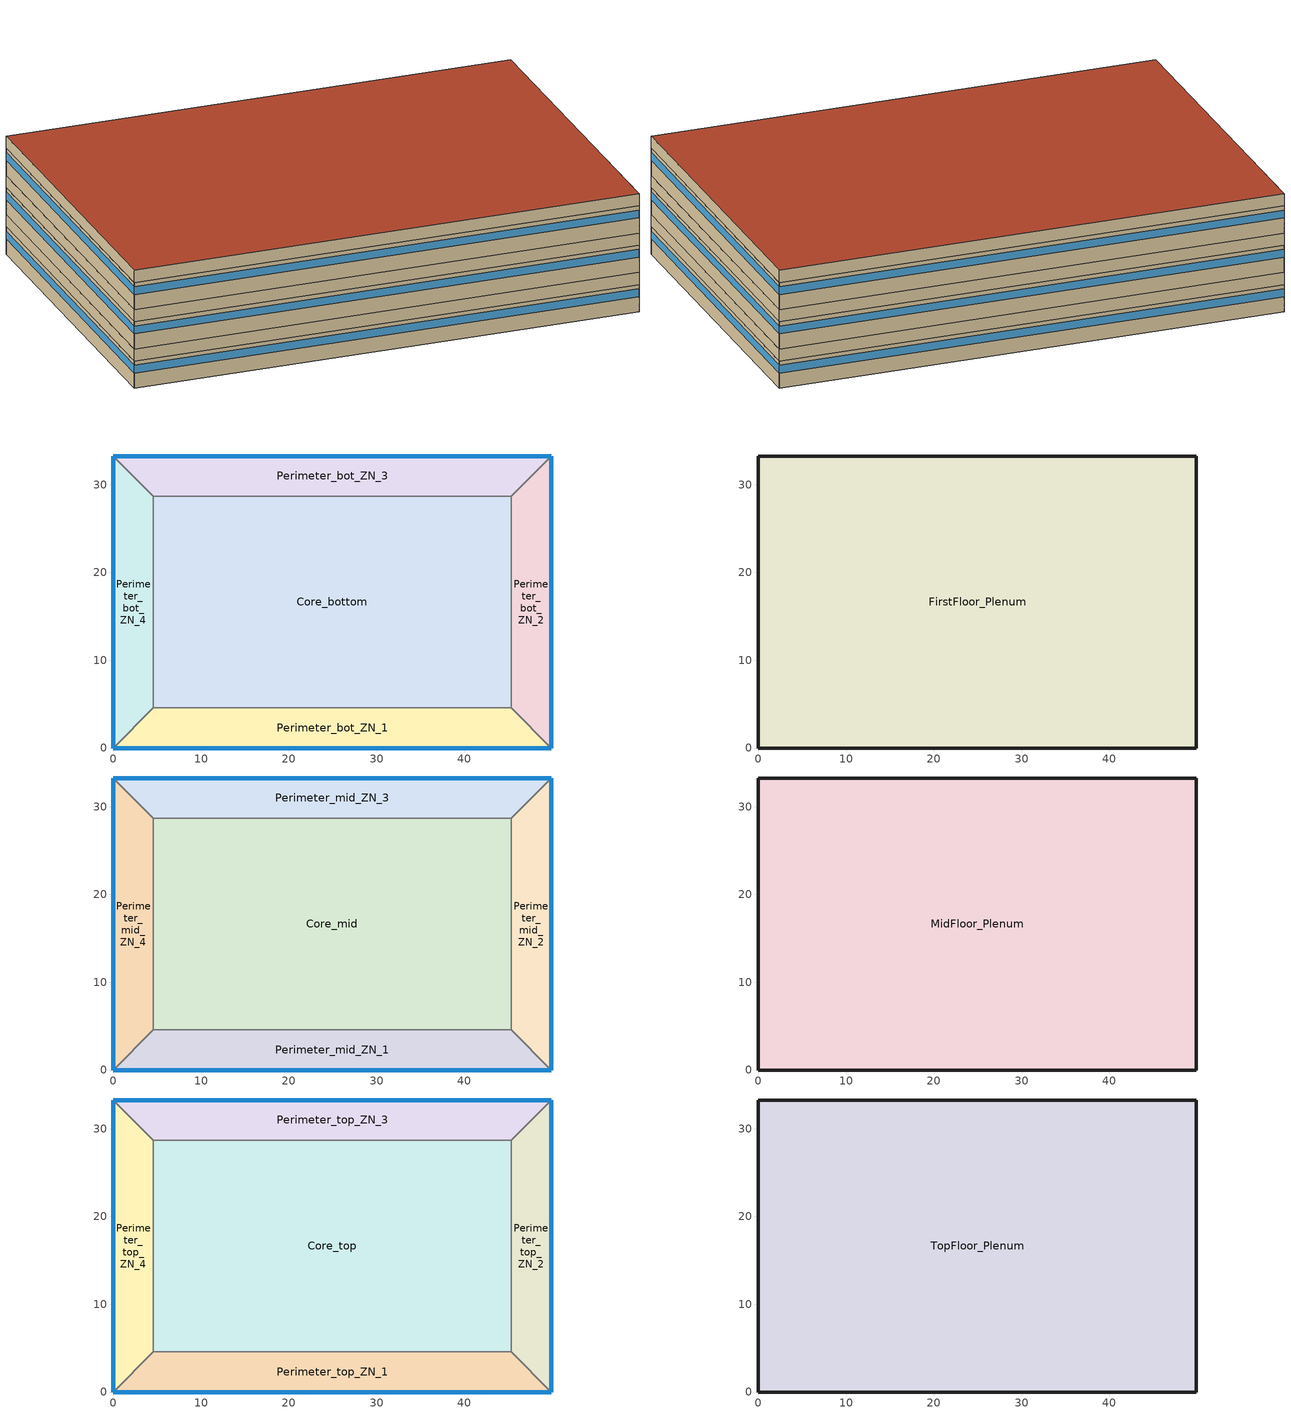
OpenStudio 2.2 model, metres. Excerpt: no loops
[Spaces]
Core_bottom
 floor ground: 45.34,28.7 45.34,4.57 4.57,4.57 4.57,28.7 z0
 wall to Perimeter_bot_ZN_1: 4.57,4.57 45.34,4.57 z0:2.74
 wall to Perimeter_bot_ZN_2: 45.34,4.57 45.34,28.7 z0:2.74
 wall to Perimeter_bot_ZN_4: 4.57,28.7 4.57,4.57 z0:2.74
 wall to Perimeter_bot_ZN_3: 45.34,28.7 4.57,28.7 z0:2.74
Perimeter_bot_ZN_2
 floor ground: 49.91,33.27 49.91,0 45.34,4.57 45.34,28.7 z0
 wall outside: 49.91,0 49.91,33.27 z0:2.74
 wall to Perimeter_bot_ZN_1: 45.34,4.57 49.91,0 z0:2.74
 wall to Perimeter_bot_ZN_3: 49.91,33.27 45.34,28.7 z0:2.74
 window: 49.91,0 49.91,33.27 z1.54:2.33
Perimeter_bot_ZN_3
 floor ground: 49.91,33.27 45.34,28.7 4.57,28.7 0,33.27 z0
 wall outside: 49.91,33.27 0,33.27 z0:2.74
 wall to Perimeter_bot_ZN_4: 0,33.27 4.57,28.7 z0:2.74
 window: 49.91,33.27 0,33.27 z1.54:2.33
Perimeter_bot_ZN_1
 floor ground: 45.34,4.57 49.91,0 0,0 4.57,4.57 z0
 wall outside: 0,0 49.91,0 z0:2.74
 wall to Perimeter_bot_ZN_4: 4.57,4.57 0,0 z0:2.74
 window: 0,0 49.91,0 z1.54:2.33
Perimeter_bot_ZN_4
 floor ground: 0,33.27 4.57,28.7 4.57,4.57 0,0 z0
 wall outside: 0,33.27 0,0 z0:2.74
 window: 0,33.27 0,0 z1.54:2.33
FirstFloor_Plenum
 floor to Perimeter_bot_ZN_3: 49.91,33.27 45.34,28.7 4.57,28.7 0,33.27 z2.74
 floor to Perimeter_bot_ZN_1: 45.34,4.57 49.91,0 0,0 4.57,4.57 z2.74
 floor to Core_bottom: 45.34,28.7 45.34,4.57 4.57,4.57 4.57,28.7 z2.74
 floor to Perimeter_bot_ZN_4: 0,33.27 4.57,28.7 4.57,4.57 0,0 z2.74
 floor to Perimeter_bot_ZN_2: 49.91,33.27 49.91,0 45.34,4.57 45.34,28.7 z2.74
 wall outside: 0,33.27 0,0 49.91,0 49.91,33.27 0,33.27 z2.74:3.96
Perimeter_mid_ZN_4
 floor to FirstFloor_Plenum: 0,33.27 4.57,28.7 4.57,4.57 0,0 z3.96
 wall outside: 0,33.27 0,0 z3.96:6.71
 wall to Perimeter_mid_ZN_3: 4.57,28.7 0,33.27 z3.96:6.71
 wall to Core_mid: 4.57,4.57 4.57,28.7 z3.96:6.71
 wall to Perimeter_mid_ZN_1: 0,0 4.57,4.57 z3.96:6.71
 window: 0,33.27 0,0 z5.5:6.29
Perimeter_mid_ZN_1
 floor to FirstFloor_Plenum: 45.34,4.57 49.91,0 0,0 4.57,4.57 z3.96
 wall outside: 0,0 49.91,0 z3.96:6.71
 wall to Core_mid: 45.34,4.57 4.57,4.57 z3.96:6.71
 wall to Perimeter_mid_ZN_2: 49.91,0 45.34,4.57 z3.96:6.71
 window: 0,0 49.91,0 z5.5:6.29
Perimeter_mid_ZN_2
 floor to FirstFloor_Plenum: 49.91,33.27 49.91,0 45.34,4.57 45.34,28.7 z3.96
 wall outside: 49.91,0 49.91,33.27 z3.96:6.71
 wall to Perimeter_mid_ZN_3: 49.91,33.27 45.34,28.7 z3.96:6.71
 wall to Core_mid: 45.34,28.7 45.34,4.57 z3.96:6.71
 window: 49.91,0 49.91,33.27 z5.5:6.29
Core_mid
 floor to FirstFloor_Plenum: 45.34,28.7 45.34,4.57 4.57,4.57 4.57,28.7 z3.96
 wall to Perimeter_mid_ZN_3: 45.34,28.7 4.57,28.7 z3.96:6.71
Perimeter_mid_ZN_3
 floor to FirstFloor_Plenum: 49.91,33.27 45.34,28.7 4.57,28.7 0,33.27 z3.96
 wall outside: 49.91,33.27 0,33.27 z3.96:6.71
 window: 49.91,33.27 0,33.27 z5.5:6.29
MidFloor_Plenum
 floor to Perimeter_mid_ZN_3: 49.91,33.27 45.34,28.7 4.57,28.7 0,33.27 z6.71
 floor to Perimeter_mid_ZN_4: 0,33.27 4.57,28.7 4.57,4.57 0,0 z6.71
 floor to Core_mid: 45.34,28.7 45.34,4.57 4.57,4.57 4.57,28.7 z6.71
 floor to Perimeter_mid_ZN_2: 49.91,33.27 49.91,0 45.34,4.57 45.34,28.7 z6.71
 floor to Perimeter_mid_ZN_1: 45.34,4.57 49.91,0 0,0 4.57,4.57 z6.71
 wall outside: 0,33.27 0,0 49.91,0 49.91,33.27 0,33.27 z6.71:7.92
Perimeter_top_ZN_3
 floor to MidFloor_Plenum: 49.91,33.27 45.34,28.7 4.57,28.7 0,33.27 z7.92
 wall outside: 49.91,33.27 0,33.27 z7.92:10.67
 wall to Perimeter_top_ZN_4: 0,33.27 4.57,28.7 z7.92:10.67
 wall to Core_top: 4.57,28.7 45.34,28.7 z7.92:10.67
 wall to Perimeter_top_ZN_2: 45.34,28.7 49.91,33.27 z7.92:10.67
 window: 49.91,33.27 0,33.27 z9.46:10.25
Perimeter_top_ZN_4
 floor to MidFloor_Plenum: 0,33.27 4.57,28.7 4.57,4.57 0,0 z7.92
 wall outside: 0,33.27 0,0 z7.92:10.67
 wall to Perimeter_top_ZN_1: 0,0 4.57,4.57 z7.92:10.67
 wall to Core_top: 4.57,4.57 4.57,28.7 z7.92:10.67
 window: 0,33.27 0,0 z9.46:10.25
Core_top
 floor to MidFloor_Plenum: 45.34,28.7 45.34,4.57 4.57,4.57 4.57,28.7 z7.92
 wall to Perimeter_top_ZN_1: 4.57,4.57 45.34,4.57 z7.92:10.67
 wall to Perimeter_top_ZN_2: 45.34,4.57 45.34,28.7 z7.92:10.67
Perimeter_top_ZN_2
 floor to MidFloor_Plenum: 49.91,33.27 49.91,0 45.34,4.57 45.34,28.7 z7.92
 wall outside: 49.91,0 49.91,33.27 z7.92:10.67
 wall to Perimeter_top_ZN_1: 45.34,4.57 49.91,0 z7.92:10.67
 window: 49.91,0 49.91,33.27 z9.46:10.25
Perimeter_top_ZN_1
 floor to MidFloor_Plenum: 45.34,4.57 49.91,0 0,0 4.57,4.57 z7.92
 wall outside: 0,0 49.91,0 z7.92:10.67
 window: 0,0 49.91,0 z9.46:10.25
TopFloor_Plenum
 floor to Perimeter_top_ZN_4: 0,33.27 4.57,28.7 4.57,4.57 0,0 z10.67
 floor to Perimeter_top_ZN_2: 49.91,33.27 49.91,0 45.34,4.57 45.34,28.7 z10.67
 floor to Core_top: 45.34,28.7 45.34,4.57 4.57,4.57 4.57,28.7 z10.67
 floor to Perimeter_top_ZN_3: 49.91,33.27 45.34,28.7 4.57,28.7 0,33.27 z10.67
 floor to Perimeter_top_ZN_1: 45.34,4.57 49.91,0 0,0 4.57,4.57 z10.67
 wall outside: 0,33.27 0,0 49.91,0 49.91,33.27 0,33.27 z10.67:11.89
 roof outside: 49.91,0 49.91,33.27 0,33.27 0,0 z11.89
[Site]
Resolute_NU_CAN: Latitude {deg}=74.72; Longitude {deg}=-94.98; Time Zone {hr}=-6; Elevation {m}=67; Terrain=City
[Building]
-MediumOffice-NECB HDD Method-CAN_NU_Resolute.719240_CWEC.epw created: 2017-11-09 21:52:22 +0000: North Axis {deg}=0; Default Construction Set=NECB 2011 - MedOffice - WholeBuilding - NECB HDD Method at hdd = 12471.0; Standards Number of Stories=3; Standards Number of Above Ground Stories=0; Standards Building Type=MediumOffice
[ClimateZones]
Climate Zone Institution Name 1=ASHRAE; Climate Zone Document Name 1=ANSI/ASHRAE Standard 169; Climate Zone Document Year 1=2006; Climate Zone Institution Name 2=CEC; Climate Zone Document Name 2=California Climate Zone Descriptions; Climate Zone Document Year 2=1995
[Site:WaterMainsTemperature]
Calculation Method=Correlation; Annual Average Outdoor Air Temperature {C}=-16.5333; Maximum Difference In Monthly Average Outdoor Air Temperatures {deltaC}=35.9
[Site:GroundTemperature:BuildingSurface]
19.527, 19.502, 19.536, 19.598, 20.002, 21.64, 22.225, 22.375, 21.449, 20.121, 19.802, 19.633
[SizingPeriod:DesignDay] Barometric Pressure {Pa}=100523; Sky Clearness=0; Rain Indicator=0; Snow Indicator=0; Day of Month=21; Daylight Saving Time Indicator=0; Humidity Indicating Type=Wetbulb; Dry-Bulb Temperature Range Modifier Type=DefaultMultipliers
Name | Maximum Dry-Bulb Temperature {C} | Daily Dry-Bulb Temperature Range {deltaC} | Humidity Indicating Conditions at Maximum Dry-Bulb | Wind Speed {m/s} | Wind Direction {deg} | Month | Day Type | Solar Model Indicator | ASHRAE Taub | ASHRAE Taud
Resolute Ann Clg .4% Condns DB=>MWB | 10.8 | 4.7 | 7.7 | 5.6 | 140 | 7 | SummerDesignDay | ASHRAETau | 0.332 | 2.238
Resolute Ann Htg 99.6% Condns DB | -42.5 | 0 | -42.5 | 4 | 330 | 2 | WinterDesignDay | ASHRAEClearSky
[Material:NoMass] Thermal Absorptance=0.9; Solar Absorptance=0.7
Name | Roughness | Thermal Resistance {m2-K/W} | Visible Absorptance
CP02 CARPET PAD | VeryRough | 0.21648 | 0.8
Typical Insulation R-13.06 1 | Smooth | 6.78179 | 0.7
Typical Carpet Pad 1 | Smooth | 0.21648 | 0.8
Typical Insulation R-10.11 1 | Smooth | 5.19354 | 0.7
Typical Insulation R-19.63 1 | Smooth | 7.04224 | 0.7
Typical Carpet Pad 2 | Smooth | 2.57255 | 0.8
Typical Carpet Pad 3 | Smooth | 4.69593 | 0.8
Typical Insulation R-0.58 1 | Smooth | 0.624982 | 0.7
Typical Insulation R-1.15 1 | Smooth | 0.625 | 0.7
[Material]
Name | Roughness | Thickness {m} | Conductivity {W/m-K} | Density {kg/m3} | Specific Heat {J/kg-K} | Thermal Absorptance | Solar Absorptance | Visible Absorptance
100mm Normalweight concrete floor | MediumSmooth | 0.1016 | 2.31 | 2322 | 832
G01 13mm gypsum board | Smooth | 0.0127 | 0.16 | 800 | 1090 | 0.9 | 0.7 | 0.5
G05 25mm wood | MediumSmooth | 0.0254 | 0.15 | 608 | 1630 | 0.9 | 0.5 | 0.5
4 in. Normalweight Concrete Floor 1 | MediumRough | 0.1016 | 2.31 | 2322 | 832 | 0.9 | 0.7 | 0.7
1IN Stucco 1 | Smooth | 0.0253 | 0.6918 | 1858 | 837 | 0.9 | 0.7 | 0.92
8IN CONCRETE HW RefBldg 1 | Rough | 0.2032 | 1.311 | 2240 | 836.8 | 0.9 | 0.7 | 0.7
1/2IN Gypsum 1 | Smooth | 0.0127 | 0.16 | 784.9 | 830 | 0.9 | 0.4 | 0.4
Metal Roof Surface 1; F08 Metal surface 1 | Smooth | 0.0008 | 45.28 | 7824 | 500 | 0.9 | 0.7 | 0.7
6 in. Normalweight Concrete Floor 1; 6 in. Normalweight Concrete Floor 2 | MediumRough | 0.1524 | 2.31 | 2322 | 832 | 0.9 | 0.7 | 0.7
[Construction]
Typical Interior Floor: 100mm Normalweight concrete floor, CP02 CARPET PAD
Typical Interior Wall: G01 13mm gypsum board, G01 13mm gypsum board
Typical Interior Ceiling: CP02 CARPET PAD, 100mm Normalweight concrete floor
Typical Interior Window: Clear 3mm
Typical Interior Door; Typical Interior Partition: G05 25mm wood
Customized opaque construction Typical Insulated Exterior Mass Floor R-15.63 to conductance of 0.142: Typical Insulation R-13.06 1, 4 in. Normalweight Concrete Floor 1, Typical Carpet Pad 1
Customized opaque construction Typical Insulated Exterior Mass Wall R-12.5 to conductance of 0.183: 1IN Stucco 1, 8IN CONCRETE HW RefBldg 1, Typical Insulation R-10.11 1, 1/2IN Gypsum 1
Customized opaque construction Typical Insulated Metal Building Roof R-20.41 to conductance of 0.142: Metal Roof Surface 1, Typical Insulation R-19.63 1
Customized opaque construction Typical Insulated Carpeted 6in Slab Floor to conductance of 0.379: 6 in. Normalweight Concrete Floor 1, Typical Carpet Pad 2
Customized opaque construction Typical Insulated Carpeted 6in Slab Floor to conductance of 0.21: 6 in. Normalweight Concrete Floor 2, Typical Carpet Pad 3
Customized Fenestration: cond=0.160 tvis=0.220 tsol=0.232: Customized Fenestration:: cond=0.160 tvis=0.220 tsol=0.232
Customized opaque construction Typical Insulated Metal Door R-1.43 to conductance of 1.6: F08 Metal surface 1, Typical Insulation R-0.58 1
Customized Fenestration: cond=0.160 tvis=0.441 tsol=0.279: Customized Fenestration:: cond=0.160 tvis=0.441 tsol=0.279
Customized opaque construction Typical Overhead Door R-2.0 to conductance of 1.6: Typical Insulation R-1.15 1
Customized Fenestration: cond=0.160 tvis=0.294 tsol=0.332: Customized Fenestration:: cond=0.160 tvis=0.294 tsol=0.332
Customized Fenestration: cond=0.160 tvis=0.898 tsol=0.837: Customized Fenestration:: cond=0.160 tvis=0.898 tsol=0.837
[DefaultConstructionSet]
NECB 2011 - MedOffice - WholeBuilding - NECB HDD Method at hdd = 12471.0: Default Exterior Surface Constructions=NECB 2011 - MedOffice - WholeBuilding - NECB HDD Method at hdd = 12471.0; Default Interior Surface Constructions=Default Surface Constructions 2; Default Ground Contact Surface Constructions=NECB 2011 - MedOffice - WholeBuilding - NECB HDD Method at hdd = 12471.0 1; Default Exterior SubSurface Constructions=NECB 2011 - MedOffice - WholeBuilding - NECB HDD Method at hdd = 12471.0; Default Interior SubSurface Constructions=Default Sub Surface Constructions 2; Interior Partition Construction=Typical Interior Partition
[DefaultSurfaceConstructions]
Name | Floor Construction | Wall Construction | Roof Ceiling Construction
Default Surface Constructions 2 | Typical Interior Floor | Typical Interior Wall | Typical Interior Ceiling
NECB 2011 - MedOffice - WholeBuilding - NECB HDD Method at hdd = 12471.0 | Customized opaque construction Typical Insulated Exterior Mass Floor R-15.63 to conductance of 0.142 | Customized opaque construction Typical Insulated Exterior Mass Wall R-12.5 to conductance of 0.183 | Customized opaque construction Typical Insulated Metal Building Roof R-20.41 to conductance of 0.142
NECB 2011 - MedOffice - WholeBuilding - NECB HDD Method at hdd = 12471.0 1 | Customized opaque construction Typical Insulated Carpeted 6in Slab Floor to conductance of 0.379 | Customized opaque construction Typical Insulated Carpeted 6in Slab Floor to conductance of 0.21 | Customized opaque construction Typical Insulated Carpeted 6in Slab Floor to conductance of 0.21
[DefaultSubSurfaceConstructions]
Name | Fixed Window Construction | Operable Window Construction | Door Construction | Glass Door Construction | Overhead Door Construction | Skylight Construction | Tubular Daylight Dome Construction | Tubular Daylight Diffuser Construction
Default Sub Surface Constructions 2 | Typical Interior Window | Typical Interior Window | Typical Interior Door
NECB 2011 - MedOffice - WholeBuilding - NECB HDD Method at hdd = 12471.0 | Customized Fenestration: cond=0.160 tvis=0.220 tsol=0.232 | Customized Fenestration: cond=0.160 tvis=0.220 tsol=0.232 | Customized opaque construction Typical Insulated Metal Door R-1.43 to conductance of 1.6 | Customized Fenestration: cond=0.160 tvis=0.441 tsol=0.279 | Customized opaque construction Typical Overhead Door R-2.0 to conductance of 1.6 | Customized Fenestration: cond=0.160 tvis=0.294 tsol=0.332 | Customized Fenestration: cond=0.160 tvis=0.898 tsol=0.837 | Customized Fenestration: cond=0.160 tvis=0.898 tsol=0.837
[WindowMaterial:Glazing]
Clear 3mm: Optical Data Type=SpectralAverage; Thickness {m}=0.003; Solar Transmittance at Normal Incidence=0.837; Front Side Solar Reflectance at Normal Incidence=0.075; Back Side Solar Reflectance at Normal Incidence=0.075; Visible Transmittance at Normal Incidence=0.898; Front Side Visible Reflectance at Normal Incidence=0.081; Back Side Visible Reflectance at Normal Incidence=0.081; Infrared Transmittance at Normal Incidence=0; Front Side Infrared Hemispherical Emissivity=0.84; Back Side Infrared Hemispherical Emissivity=0.84; Conductivity {W/m-K}=0.9; Dirt Correction Factor for Solar and Visible Transmittance=1; Solar Diffusing=No
[WindowMaterial:SimpleGlazingSystem] U-Factor {W/m2-K}=1.6; Solar Heat Gain Coefficient=0.6; Visible Transmittance=0.21
Customized Fenestration:: cond=0.160 tvis=0.220 tsol=0.232; Customized Fenestration:: cond=0.160 tvis=0.441 tsol=0.279; Customized Fenestration:: cond=0.160 tvis=0.294 tsol=0.332; Customized Fenestration:: cond=0.160 tvis=0.898 tsol=0.837
[Space]
Name | Space Type | Building Story | Thermal Zone | Part of Total Floor Area
Perimeter_mid_ZN_4 | Space Function Office - open plan | Building Story 2 | Sp-Perimeter_mid_ZN_4 Sys-3 Flr-2 Sch-A HPlcmt-west ZN | Yes
Core_bottom | Space Function Office - open plan | Building Story 1 | Sp-Core_bottom Sys-3 Flr-1 Sch-A HPlcmt-core ZN | Yes
FirstFloor_Plenum | Space Function - undefined - | Building Story 1 | Sp-FirstFloor_Plenum Sys-0 Flr-1 Sch-- undefined - HPlcmt-north ZN | No
TopFloor_Plenum | Space Function - undefined - | Building Story 3 | Sp-TopFloor_Plenum Sys-0 Flr-3 Sch-- undefined - HPlcmt-north ZN | No
Perimeter_top_ZN_3 | Space Function Office - open plan | Building Story 3 | Sp-Perimeter_top_ZN_3 Sys-3 Flr-3 Sch-A HPlcmt-north ZN | Yes
Perimeter_bot_ZN_2 | Space Function Office - open plan | Building Story 1 | Sp-Perimeter_bot_ZN_2 Sys-3 Flr-1 Sch-A HPlcmt-east ZN | Yes
MidFloor_Plenum | Space Function - undefined - | Building Story 2 | Sp-MidFloor_Plenum Sys-0 Flr-2 Sch-- undefined - HPlcmt-north ZN | No
Perimeter_mid_ZN_1 | Space Function Office - open plan | Building Story 2 | Sp-Perimeter_mid_ZN_1 Sys-3 Flr-2 Sch-A HPlcmt-south ZN | Yes
Perimeter_bot_ZN_1 | Space Function Office - open plan | Building Story 1 | Sp-Perimeter_bot_ZN_1 Sys-3 Flr-1 Sch-A HPlcmt-south ZN | Yes
Perimeter_bot_ZN_3 | Space Function Office - open plan | Building Story 1 | Sp-Perimeter_bot_ZN_3 Sys-3 Flr-1 Sch-A HPlcmt-north ZN | Yes
Perimeter_mid_ZN_2 | Space Function Office - open plan | Building Story 2 | Sp-Perimeter_mid_ZN_2 Sys-3 Flr-2 Sch-A HPlcmt-east ZN | Yes
Perimeter_top_ZN_4 | Space Function Office - open plan | Building Story 3 | Sp-Perimeter_top_ZN_4 Sys-3 Flr-3 Sch-A HPlcmt-west ZN | Yes
Perimeter_bot_ZN_4 | Space Function Office - open plan | Building Story 1 | Sp-Perimeter_bot_ZN_4 Sys-3 Flr-1 Sch-A HPlcmt-west ZN | Yes
Core_top | Space Function Office - open plan | Building Story 3 | Sp-Core_top Sys-3 Flr-3 Sch-A HPlcmt-core ZN | Yes
Perimeter_top_ZN_2 | Space Function Office - open plan | Building Story 3 | Sp-Perimeter_top_ZN_2 Sys-3 Flr-3 Sch-A HPlcmt-east ZN | Yes
Perimeter_top_ZN_1 | Space Function Office - open plan | Building Story 3 | Sp-Perimeter_top_ZN_1 Sys-3 Flr-3 Sch-A HPlcmt-south ZN | Yes
Core_mid | Space Function Office - open plan | Building Story 2 | Sp-Core_mid Sys-3 Flr-2 Sch-A HPlcmt-core ZN | Yes
Perimeter_mid_ZN_3 | Space Function Office - open plan | Building Story 2 | Sp-Perimeter_mid_ZN_3 Sys-3 Flr-2 Sch-A HPlcmt-north ZN | Yes
[BuildingStory]
Name | Nominal Z Coordinate {m}
Building Story 1 | 0
Building Story 2 | 3.9624
Building Story 3 | 7.9248
[SpaceType] Standards Building Type=Space Function
Name | Default Schedule Set | Design Specification Outdoor Air Object | Standards Space Type
Space Function - undefined - | Space Function - undefined - Schedule Set | Space Function - undefined - Ventilation | - undefined -
Space Function Office - open plan | Space Function Office - open plan Schedule Set | Space Function Office - open plan Ventilation | Office - open plan
[DesignSpecification:OutdoorAir] Outdoor Air Flow per Person {m3/s-person}=0; Outdoor Air Flow Air Changes per Hour {1/hr}=0
Name | Outdoor Air Flow per Floor Area {m3/s-m2} | Outdoor Air Method | Outdoor Air Flow Rate {m3/s}
Space Function - undefined - Ventilation | 0
Space Function Office - open plan Ventilation | 0.0004318 | Sum | 0
[DefaultScheduleSet] Infiltration Schedule=Always On
Name | Number of People Schedule | People Activity Level Schedule | Lighting Schedule | Electric Equipment Schedule
Space Function - undefined - Schedule Set
Space Function Office - open plan Schedule Set | NECB-A-Occupancy | NECB-Activity | NECB-A-Lighting | NECB-A-Electric-Equipment
[ThermostatSetpoint:DualSetpoint]
Name | Heating Setpoint Temperature Schedule | Cooling Setpoint Temperature Schedule
Space Function - undefined - Thermostat 4; Space Function - undefined - Thermostat 5; Space Function - undefined - Thermostat 6
Space Function Office - open plan Thermostat 16; Space Function Office - open plan Thermostat 17; Space Function Office - open plan Thermostat 18; Space Function Office - open plan Thermostat 19; Space Function Office - open plan Thermostat 20; Space Function Office - open plan Thermostat 21; Space Function Office - open plan Thermostat 22; Space Function Office - open plan Thermostat 23; Space Function Office - open plan Thermostat 24; Space Function Office - open plan Thermostat 25; Space Function Office - open plan Thermostat 26; Space Function Office - open plan Thermostat 27; Space Function Office - open plan Thermostat 28; Space Function Office - open plan Thermostat 29; Space Function Office - open plan Thermostat 30 | NECB-A-Thermostat Setpoint-Heating | NECB-A-Thermostat Setpoint-Cooling
[People:Definition]
Space Function Office - open plan People Definition: Number of People Calculation Method=People/Area; People per Space Floor Area {person/m2}=0.0500522; Fraction Radiant=0.3
[People]
Space Function Office - open plan People: People Definition=Space Function Office - open plan People Definition; Space or SpaceType=Space Function Office - open plan; Work Efficiency Schedule=Work Efficiency Schedule; Clothing Insulation Schedule=Clothing Schedule; Air Velocity Schedule=Air Velocity Schedule
[Lights:Definition]
Space Function Office - open plan Lights Definition: Design Level Calculation Method=Watts/Area; Watts per Space Floor Area {W/m2}=10.9999; Fraction Radiant=0.5; Fraction Visible=0.2
[Lights]
Space Function Office - open plan Lights: Lights Definition=Space Function Office - open plan Lights Definition; Space or SpaceType=Space Function Office - open plan
[ElectricEquipment:Definition]
Space Function Office - open plan Elec Equip Definition: Design Level Calculation Method=Watts/Area; Watts per Space Floor Area {W/m2}=7.49994; Fraction Radiant=0.5
[ElectricEquipment]
Space Function Office - open plan Elec Equip: Electric Equipment Definition=Space Function Office - open plan Elec Equip Definition; Space or SpaceType=Space Function Office - open plan
[SpaceInfiltration:DesignFlowRate] Schedule=Always On Discrete; Design Flow Rate Calculation Method=Flow/ExteriorArea; Flow per Exterior Surface Area {m3/s-m2}=0.00025; Constant Term Coefficient=0; Temperature Term Coefficient=0; Velocity Term Coefficient=0.224; Velocity Squared Term Coefficient=0
Name | Space or SpaceType
FirstFloor_Plenum Infiltration | FirstFloor_Plenum
MidFloor_Plenum Infiltration | MidFloor_Plenum
Perimeter_bot_ZN_1 Infiltration | Perimeter_bot_ZN_1
Perimeter_bot_ZN_2 Infiltration | Perimeter_bot_ZN_2
Perimeter_bot_ZN_3 Infiltration | Perimeter_bot_ZN_3
Perimeter_bot_ZN_4 Infiltration | Perimeter_bot_ZN_4
Perimeter_mid_ZN_1 Infiltration | Perimeter_mid_ZN_1
Perimeter_mid_ZN_2 Infiltration | Perimeter_mid_ZN_2
Perimeter_mid_ZN_3 Infiltration | Perimeter_mid_ZN_3
Perimeter_mid_ZN_4 Infiltration | Perimeter_mid_ZN_4
Perimeter_top_ZN_1 Infiltration | Perimeter_top_ZN_1
Perimeter_top_ZN_2 Infiltration | Perimeter_top_ZN_2
Perimeter_top_ZN_3 Infiltration | Perimeter_top_ZN_3
Perimeter_top_ZN_4 Infiltration | Perimeter_top_ZN_4
TopFloor_Plenum Infiltration | TopFloor_Plenum
[ThermalZone] Use Ideal Air Loads=No
Name | Thermostat
Sp-FirstFloor_Plenum Sys-0 Flr-1 Sch-- undefined - HPlcmt-north ZN | Space Function - undefined - Thermostat 4
Sp-MidFloor_Plenum Sys-0 Flr-2 Sch-- undefined - HPlcmt-north ZN | Space Function - undefined - Thermostat 5
Sp-TopFloor_Plenum Sys-0 Flr-3 Sch-- undefined - HPlcmt-north ZN | Space Function - undefined - Thermostat 6
Sp-Perimeter_bot_ZN_3 Sys-3 Flr-1 Sch-A HPlcmt-north ZN | Space Function Office - open plan Thermostat 16
Sp-Perimeter_bot_ZN_2 Sys-3 Flr-1 Sch-A HPlcmt-east ZN | Space Function Office - open plan Thermostat 17
Sp-Perimeter_bot_ZN_4 Sys-3 Flr-1 Sch-A HPlcmt-west ZN | Space Function Office - open plan Thermostat 18
Sp-Perimeter_bot_ZN_1 Sys-3 Flr-1 Sch-A HPlcmt-south ZN | Space Function Office - open plan Thermostat 19
Sp-Core_bottom Sys-3 Flr-1 Sch-A HPlcmt-core ZN | Space Function Office - open plan Thermostat 20
Sp-Perimeter_mid_ZN_3 Sys-3 Flr-2 Sch-A HPlcmt-north ZN | Space Function Office - open plan Thermostat 21
Sp-Perimeter_mid_ZN_2 Sys-3 Flr-2 Sch-A HPlcmt-east ZN | Space Function Office - open plan Thermostat 22
Sp-Perimeter_mid_ZN_4 Sys-3 Flr-2 Sch-A HPlcmt-west ZN | Space Function Office - open plan Thermostat 23
Sp-Perimeter_mid_ZN_1 Sys-3 Flr-2 Sch-A HPlcmt-south ZN | Space Function Office - open plan Thermostat 24
Sp-Core_mid Sys-3 Flr-2 Sch-A HPlcmt-core ZN | Space Function Office - open plan Thermostat 25
Sp-Perimeter_top_ZN_3 Sys-3 Flr-3 Sch-A HPlcmt-north ZN | Space Function Office - open plan Thermostat 26
Sp-Perimeter_top_ZN_2 Sys-3 Flr-3 Sch-A HPlcmt-east ZN | Space Function Office - open plan Thermostat 27
Sp-Perimeter_top_ZN_4 Sys-3 Flr-3 Sch-A HPlcmt-west ZN | Space Function Office - open plan Thermostat 28
Sp-Perimeter_top_ZN_1 Sys-3 Flr-3 Sch-A HPlcmt-south ZN | Space Function Office - open plan Thermostat 29
Sp-Core_top Sys-3 Flr-3 Sch-A HPlcmt-core ZN | Space Function Office - open plan Thermostat 30
[Sizing:Zone] Zone Cooling Design Supply Air Temperature Input Method=SupplyAirTemperature; Zone Cooling Design Supply Air Temperature {C}=14; Zone Cooling Design Supply Air Temperature Difference {deltaC}=11.11; Zone Heating Design Supply Air Temperature Input Method=SupplyAirTemperature; Zone Heating Design Supply Air Temperature {C}=40; Zone Heating Design Supply Air Temperature Difference {deltaC}=11.11; Zone Cooling Design Supply Air Humidity Ratio {kg-H2O/kg-air}=0.0085; Zone Heating Design Supply Air Humidity Ratio {kg-H2O/kg-air}=0.008; Cooling Design Air Flow Method=DesignDay; Heating Design Air Flow Method=DesignDay; Account for Dedicated Outdoor Air System=No; Dedicated Outdoor Air System Control Strategy=NeutralSupplyAir; Dedicated Outdoor Air Low Setpoint Temperature for Design {C}=autosize; Dedicated Outdoor Air High Setpoint Temperature for Design {C}=autosize
Sp-FirstFloor_Plenum Sys-0 Flr-1 Sch-- undefined - HPlcmt-north ZN; Sp-MidFloor_Plenum Sys-0 Flr-2 Sch-- undefined - HPlcmt-north ZN; Sp-TopFloor_Plenum Sys-0 Flr-3 Sch-- undefined - HPlcmt-north ZN
[Schedule:Ruleset]
Always On: Default Day Schedule=Always On Default
Clothing Schedule: Default Day Schedule=Clothing Schedule Default Winter Clothes
Air Velocity Schedule: Default Day Schedule=Air Velocity Schedule Default
Work Efficiency Schedule: Default Day Schedule=Work Efficiency Schedule Default
NECB-A-Occupancy: Default Day Schedule=NECB-A-Occupancy Default
NECB-Activity: Default Day Schedule=NECB-Activity Default; Summer Design Day Schedule=NECB-Activity Summer Design Day; Winter Design Day Schedule=NECB-Activity Winter Design Day
NECB-A-Lighting: Default Day Schedule=NECB-A-Lighting Default
NECB-A-Electric-Equipment: Default Day Schedule=NECB-A-Electric-Equipment Default
NECB-A-Thermostat Setpoint-Heating: Default Day Schedule=NECB-A-Thermostat Setpoint-Heating Default
NECB-A-Thermostat Setpoint-Cooling: Default Day Schedule=NECB-A-Thermostat Setpoint-Cooling Default
[Schedule:Day]
Always On Default; Clothing Schedule Default Winter Clothes: 24, 0, 1
Clothing Schedule Summer Clothes: 24, 0, 0.5
Air Velocity Schedule Default; NECB-A-Electric-Equipment Sat Day; NECB-A-Electric-Equipment Sun|Hol Day: 24, 0, 0.2
Work Efficiency Schedule Default; NECB-A-Occupancy Sat Day; NECB-A-Occupancy Sun|Hol Day: 24, 0, 0
NECB-A-Occupancy Default; NECB-A-Occupancy Default|Wkdy Day: 7, 0, 0, 8, 0, 0.1, 9, 0, 0.7, 12, 0, 0.9, 14, 0, 0.5, 17, 0, 0.9, 18, 0, 0.7, 19, 0, 0.3, 23, 0, 0.1, 24, 0, 0
NECB-Activity Default; NECB-Activity Winter Design Day; NECB-Activity Summer Design Day: 24, 0, 130
NECB-A-Lighting Default; NECB-A-Lighting Default|Wkdy Day: 7, 0, 0.05, 8, 0, 0.3, 9, 0, 0.8, 17, 0, 0.9, 18, 0, 0.8, 19, 0, 0.5, 21, 0, 0.3, 23, 0, 0.1, 24, 0, 0.05
NECB-A-Lighting Sat Day; NECB-A-Lighting Sun|Hol Day: 24, 0, 0.05
NECB-A-Electric-Equipment Default; NECB-A-Electric-Equipment Default|Wkdy Day: 7, 0, 0.2, 8, 0, 0.3, 9, 0, 0.8, 18, 0, 0.9, 19, 0, 0.5, 21, 0, 0.3, 24, 0, 0.2
NECB-A-Thermostat Setpoint-Heating Default; NECB-A-Thermostat Setpoint-Heating Default|Wkdy Day: 6, 0, 18, 7, 0, 20, 21, 0, 22, 24, 0, 18
NECB-A-Thermostat Setpoint-Heating Sat Day; NECB-A-Thermostat Setpoint-Heating Sun|Hol Day: 24, 0, 18
NECB-A-Thermostat Setpoint-Cooling Default; NECB-A-Thermostat Setpoint-Cooling Default|Wkdy Day: 6, 0, 35, 21, 0, 24, 24, 0, 35
NECB-A-Thermostat Setpoint-Cooling Sat Day; NECB-A-Thermostat Setpoint-Cooling Sun|Hol Day: 24, 0, 35
[Schedule:Rule] Date Specification Type=DateRange; Start Day=1
Name | Schedule Ruleset | Rule Order | Day Schedule | Start Month | End Month | End Day | Apply Monday | Apply Tuesday | Apply Wednesday | Apply Thursday | Apply Friday | Apply Saturday | Apply Sunday
Schedule Rule 1 | Clothing Schedule | 0 | Clothing Schedule Summer Clothes | 5 | 9 | 30
Schedule Rule 2 | NECB-A-Occupancy | 2 | NECB-A-Occupancy Default|Wkdy Day | 1 | 12 | 31 | Yes | Yes | Yes | Yes | Yes
Schedule Rule 3 | NECB-A-Occupancy | 1 | NECB-A-Occupancy Sat Day | 1 | 12 | 31 |  |  |  |  |  | Yes
Schedule Rule 4 | NECB-A-Occupancy | 0 | NECB-A-Occupancy Sun|Hol Day | 1 | 12 | 31 |  |  |  |  |  |  | Yes
Schedule Rule 5 | NECB-A-Lighting | 2 | NECB-A-Lighting Default|Wkdy Day | 1 | 12 | 31 | Yes | Yes | Yes | Yes | Yes
Schedule Rule 6 | NECB-A-Lighting | 1 | NECB-A-Lighting Sat Day | 1 | 12 | 31 |  |  |  |  |  | Yes
Schedule Rule 7 | NECB-A-Lighting | 0 | NECB-A-Lighting Sun|Hol Day | 1 | 12 | 31 |  |  |  |  |  |  | Yes
Schedule Rule 8 | NECB-A-Electric-Equipment | 2 | NECB-A-Electric-Equipment Default|Wkdy Day | 1 | 12 | 31 | Yes | Yes | Yes | Yes | Yes
Schedule Rule 9 | NECB-A-Electric-Equipment | 1 | NECB-A-Electric-Equipment Sat Day | 1 | 12 | 31 |  |  |  |  |  | Yes
Schedule Rule 10 | NECB-A-Electric-Equipment | 0 | NECB-A-Electric-Equipment Sun|Hol Day | 1 | 12 | 31 |  |  |  |  |  |  | Yes
Schedule Rule 11 | NECB-A-Thermostat Setpoint-Heating | 2 | NECB-A-Thermostat Setpoint-Heating Default|Wkdy Day | 1 | 12 | 31 | Yes | Yes | Yes | Yes | Yes
Schedule Rule 12 | NECB-A-Thermostat Setpoint-Heating | 1 | NECB-A-Thermostat Setpoint-Heating Sat Day | 1 | 12 | 31 |  |  |  |  |  | Yes
Schedule Rule 13 | NECB-A-Thermostat Setpoint-Heating | 0 | NECB-A-Thermostat Setpoint-Heating Sun|Hol Day | 1 | 12 | 31 |  |  |  |  |  |  | Yes
Schedule Rule 14 | NECB-A-Thermostat Setpoint-Cooling | 2 | NECB-A-Thermostat Setpoint-Cooling Default|Wkdy Day | 1 | 12 | 31 | Yes | Yes | Yes | Yes | Yes
Schedule Rule 15 | NECB-A-Thermostat Setpoint-Cooling | 1 | NECB-A-Thermostat Setpoint-Cooling Sat Day | 1 | 12 | 31 |  |  |  |  |  | Yes
Schedule Rule 16 | NECB-A-Thermostat Setpoint-Cooling | 0 | NECB-A-Thermostat Setpoint-Cooling Sun|Hol Day | 1 | 12 | 31 |  |  |  |  |  |  | Yes
[Schedule:Constant]
Always On Discrete: Value=1
